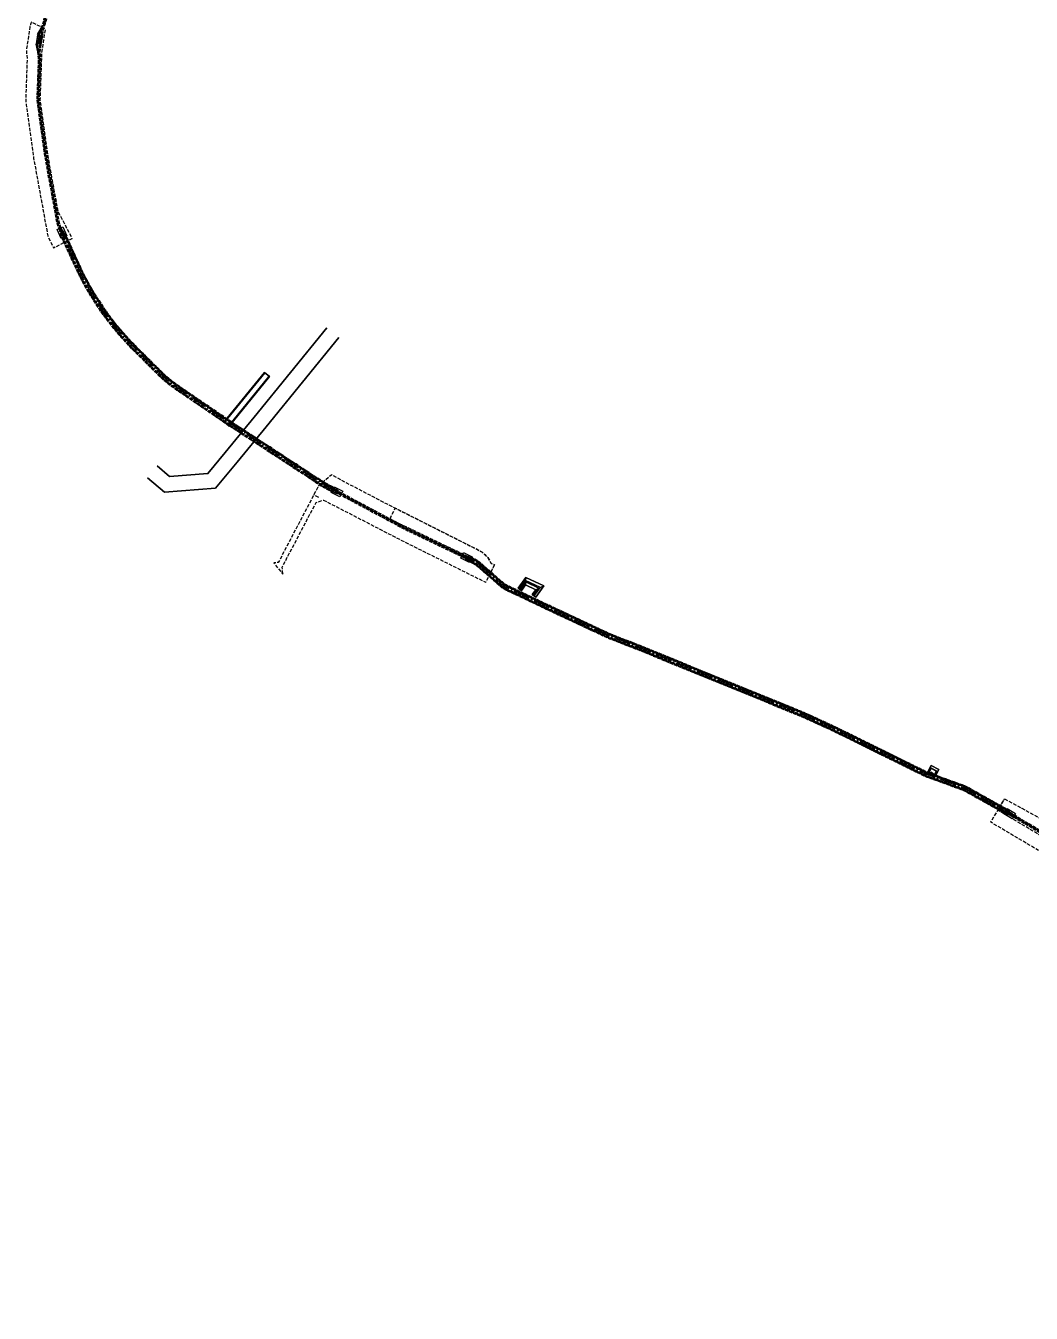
# Model space of a CAD drawing. Header units: metres. Extents: x 2692905 to 2694454, y 1247926 to 1251131.
# Drawn here: x 2692905 to 2693630, y 1248603 to 1249531 of the extents above; entities that cross this region are included whole.
import ezdxf

# ---------------------------------------------------------------- set-up
doc = ezdxf.new("R2010")
doc.units = ezdxf.units.M
for name, pattern in [('ACAD_ISO02W100', [15, 12, -3]), ('AV Servitute', [3.5, 2.5, -1]), ('AXE Kabelleitungsachse', [16, 12, -1.5, 1, -1.5]), ('Servitute', [3.2, 2.5, -0.7])]:
    doc.linetypes.add(name, pattern=pattern)
doc.layers.add('_KONSTRUKTION', color=6, linetype='Continuous', lineweight=25, plot=False)
doc.layers.add('Gewässerraum', color=7, linetype='Continuous', lineweight=35, true_color=0x00c7c7)
doc.layers.add('linie', color=7, linetype='Continuous', lineweight=25, true_color=0xff6161)
for name, color, linetype, lineweight in [('N1KLT_Achse', 1, 'AXE Kabelleitungsachse', 25), ('N1KLT_Rand', 1, 'Servitute', 50), ('SIT-BAU-TXT_sw025', 7, 'AV Servitute', 25), ('SIT-ROD-TXT_sw025', 7, 'AV Servitute', 25)]:
    doc.layers.add(name, color=color, linetype=linetype, lineweight=lineweight)

msp = doc.modelspace()

# ---------------------------------------------------------------- linework, layer by layer
at = {"layer": '_KONSTRUKTION', "transparency": 33554687, "extrusion": (0.009066, -0.002352, -0.999956)}
for p, q in [((2693077.02, 1249280.63, 445.73), (2693047.91, 1249244.98, 445.55)), ((2693048.18, 1249244.76, 448.17), (2693077.29, 1249280.41, 448.35)), ((2693051.28, 1249242.23, 448.2), (2693080.39, 1249277.88, 448.38)), ((2693051.55, 1249242.01, 445.59), (2693080.66, 1249277.65, 445.77)), ((2693080.66, 1249277.65, 445.77), (2693077.02, 1249280.63, 445.73)), ((2693080.39, 1249277.88, 448.38), (2693077.29, 1249280.41, 448.35)), ((2693047.91, 1249244.98, 445.55), (2693051.55, 1249242.01, 445.59)), ((2693048.18, 1249244.76, 448.17), (2693051.28, 1249242.23, 448.2))]:
    msp.add_line(p, q, dxfattribs=at)
at = {"layer": '_KONSTRUKTION', "transparency": 33554687, "extrusion": (-0.009066, 0.002352, 0.999956)}
for p, q in [((2693047.91, 1249244.98, 448.72), (2693077.02, 1249280.63, 448.9)), ((2693077.29, 1249280.41, 446.28), (2693048.18, 1249244.76, 446.1)), ((2693080.39, 1249277.88, 446.31), (2693051.28, 1249242.23, 446.13)), ((2693080.66, 1249277.65, 448.94), (2693051.55, 1249242.01, 448.76)), ((2693077.02, 1249280.63, 448.9), (2693080.66, 1249277.65, 448.94)), ((2693077.29, 1249280.41, 446.28), (2693080.39, 1249277.88, 446.31)), ((2693051.55, 1249242.01, 448.76), (2693047.91, 1249244.98, 448.72)), ((2693051.28, 1249242.23, 446.13), (2693048.18, 1249244.76, 446.1))]:
    msp.add_line(p, q, dxfattribs=at)
at = {"layer": '_KONSTRUKTION', "transparency": 33554687, "extrusion": (-0.774618, 0.632429, 0)}
for p, q in [((2693047.91, 1249244.98, 448.72), (2693077.02, 1249280.63, 448.9)), ((2693077.02, 1249280.63, 445.73), (2693047.91, 1249244.98, 445.55)), ((2693080.39, 1249277.88, 446.31), (2693051.28, 1249242.23, 446.13)), ((2693051.28, 1249242.23, 448.2), (2693080.39, 1249277.88, 448.38)), ((2693077.02, 1249280.63, 448.9), (2693077.02, 1249280.63, 445.73)), ((2693080.39, 1249277.88, 448.38), (2693080.39, 1249277.88, 446.31)), ((2693047.91, 1249244.98, 445.55), (2693047.91, 1249244.98, 448.72)), ((2693051.28, 1249242.23, 446.13), (2693051.28, 1249242.23, 448.2))]:
    msp.add_line(p, q, dxfattribs=at)
at = {"layer": '_KONSTRUKTION', "transparency": 33554687, "extrusion": (0.774618, -0.632429, 0)}
for p, q in [((2693077.29, 1249280.41, 446.28), (2693048.18, 1249244.76, 446.1)), ((2693048.18, 1249244.76, 448.17), (2693077.29, 1249280.41, 448.35)), ((2693080.66, 1249277.65, 448.94), (2693051.55, 1249242.01, 448.76)), ((2693051.55, 1249242.01, 445.59), (2693080.66, 1249277.65, 445.77)), ((2693077.29, 1249280.41, 446.28), (2693077.29, 1249280.41, 448.35)), ((2693080.66, 1249277.65, 448.94), (2693080.66, 1249277.65, 445.77)), ((2693048.18, 1249244.76, 448.17), (2693048.18, 1249244.76, 446.1)), ((2693051.55, 1249242.01, 445.59), (2693051.55, 1249242.01, 448.76))]:
    msp.add_line(p, q, dxfattribs=at)
at = {"layer": '_KONSTRUKTION', "transparency": 33554687, "extrusion": (0.632429, 0.774618, 0)}
for p, q in [((2693077.02, 1249280.63, 448.9), (2693077.02, 1249280.63, 445.73)), ((2693077.02, 1249280.63, 448.9), (2693080.66, 1249277.65, 448.94)), ((2693080.66, 1249277.65, 445.77), (2693077.02, 1249280.63, 445.73)), ((2693077.29, 1249280.41, 446.28), (2693077.29, 1249280.41, 448.35)), ((2693077.29, 1249280.41, 446.28), (2693080.39, 1249277.88, 446.31)), ((2693080.39, 1249277.88, 448.38), (2693077.29, 1249280.41, 448.35)), ((2693080.39, 1249277.88, 448.38), (2693080.39, 1249277.88, 446.31)), ((2693080.66, 1249277.65, 448.94), (2693080.66, 1249277.65, 445.77))]:
    msp.add_line(p, q, dxfattribs=at)
at = {"layer": '_KONSTRUKTION', "transparency": 33554687}
for p, q in [((2693048.71, 1249246.06), (2693049.49, 1249247.23)), ((2693048.71, 1249246.06), (2693047.93, 1249244.9)), ((2693260.89, 1249124.86, 452.6), (2693265.16, 1249130.68, 452.6)), ((2693265.41, 1249129.67, 452.6), (2693261.54, 1249124.39, 452.6)), ((2693275.94, 1249125.59, 452.6), (2693265.16, 1249130.68, 452.6)), ((2693274.72, 1249125.28, 452.6), (2693265.41, 1249129.67, 452.6)), ((2693260.89, 1249124.86, 452.6), (2693261.54, 1249124.39, 452.6)), ((2693271.04, 1249120.27, 452.6), (2693274.72, 1249125.28, 452.6)), ((2693271.69, 1249119.8, 452.6), (2693271.04, 1249120.27, 452.6)), ((2693271.69, 1249119.8, 452.6), (2693275.94, 1249125.59, 452.6)), ((2693557.37, 1248997.38, 452.35), (2693554.48, 1248991.78, 452.35)), ((2693562.88, 1248994.53, 452.35), (2693557.37, 1248997.38, 452.35)), ((2693554.48, 1248991.78, 452.35), (2693555.01, 1248991.51, 452.35)), ((2693555.01, 1248991.51, 452.35), (2693557.15, 1248995.64, 452.35)), ((2693557.15, 1248995.64, 454.85), (2693555.01, 1248991.51, 454.85)), ((2693555.36, 1248991.32, 454.85), (2693555.01, 1248991.51, 454.85)), ((2693557.32, 1248995.1, 452.35), (2693555.36, 1248991.32, 452.35)), ((2693557.32, 1248995.1, 454.85), (2693555.36, 1248991.32, 454.85)), ((2693555.36, 1248991.32, 452.35), (2693556.25, 1248990.86, 452.35)), ((2693556.25, 1248990.86, 452.35), (2693557.08, 1248992.46, 452.35)), ((2693557.08, 1248992.46, 452.35), (2693559.03, 1248991.45, 452.35)), ((2693557.15, 1248995.64, 452.35), (2693561.59, 1248993.34, 452.35)), ((2693561.59, 1248993.34, 454.85), (2693557.15, 1248995.64, 454.85)), ((2693561.05, 1248993.17, 452.35), (2693557.32, 1248995.1, 452.35)), ((2693561.05, 1248993.17, 454.85), (2693557.32, 1248995.1, 454.85)), ((2693559.03, 1248991.45, 452.35), (2693558.21, 1248989.85, 452.35)), ((2693558.21, 1248989.85, 452.35), (2693559.09, 1248989.39, 452.35)), ((2693559.09, 1248989.39, 452.35), (2693561.05, 1248993.17, 452.35)), ((2693559.09, 1248989.39, 454.85), (2693561.05, 1248993.17, 454.85)), ((2693559.09, 1248989.39, 454.85), (2693559.45, 1248989.21, 454.85)), ((2693561.59, 1248993.34, 452.35), (2693559.45, 1248989.21, 452.35)), ((2693561.59, 1248993.34, 454.85), (2693559.45, 1248989.21, 454.85)), ((2693559.45, 1248989.21, 452.35), (2693559.98, 1248988.93, 452.35)), ((2693559.98, 1248988.93, 452.35), (2693562.88, 1248994.53, 452.35))]:
    msp.add_line(p, q, dxfattribs=at)
at = {"layer": '_KONSTRUKTION', "transparency": 33554687, "extrusion": (-0.632429, -0.774618, 0)}
for p, q in [((2693047.91, 1249244.98, 445.55), (2693047.91, 1249244.98, 448.72)), ((2693047.91, 1249244.98, 445.55), (2693051.55, 1249242.01, 445.59)), ((2693051.55, 1249242.01, 448.76), (2693047.91, 1249244.98, 448.72)), ((2693048.18, 1249244.76, 448.17), (2693051.28, 1249242.23, 448.2)), ((2693051.28, 1249242.23, 446.13), (2693048.18, 1249244.76, 446.1)), ((2693048.18, 1249244.76, 448.17), (2693048.18, 1249244.76, 446.1)), ((2693051.28, 1249242.23, 446.13), (2693051.28, 1249242.23, 448.2)), ((2693051.55, 1249242.01, 445.59), (2693051.55, 1249242.01, 448.76))]:
    msp.add_line(p, q, dxfattribs=at)
at = {"layer": '_KONSTRUKTION', "transparency": 33554687, "extrusion": (0, 0, -1)}
for p, q in [((2693265.32, 1249132.92, 449.2), (2693259.69, 1249125.25, 449.2)), ((2693262.11, 1249123.47, 449.2), (2693265.07, 1249127.51, 449.2)), ((2693265.07, 1249127.51, 449.2), (2693272.53, 1249123.99, 449.2)), ((2693278.31, 1249126.8, 449.2), (2693265.32, 1249132.92, 449.2)), ((2693272.42, 1249118.76, 449.2), (2693278.31, 1249126.8, 449.2)), ((2693259.69, 1249125.25, 449.2), (2693262.11, 1249123.47, 449.2)), ((2693272.53, 1249123.99, 449.2), (2693270, 1249120.54, 449.2)), ((2693270, 1249120.54, 449.2), (2693272.42, 1249118.76, 449.2)), ((2693554.48, 1248991.78, 451.65), (2693557.37, 1248997.38, 451.65)), ((2693557.37, 1248997.38, 451.65), (2693562.88, 1248994.53, 451.65)), ((2693556.25, 1248990.86, 451.65), (2693554.48, 1248991.78, 451.65)), ((2693557.08, 1248992.46, 451.65), (2693556.25, 1248990.86, 451.65)), ((2693559.03, 1248991.45, 451.65), (2693557.08, 1248992.46, 451.65)), ((2693558.21, 1248989.85, 451.65), (2693559.03, 1248991.45, 451.65)), ((2693559.98, 1248988.93, 451.65), (2693558.21, 1248989.85, 451.65)), ((2693562.88, 1248994.53, 451.65), (2693559.98, 1248988.93, 451.65))]:
    msp.add_line(p, q, dxfattribs=at)
at = {"layer": '_KONSTRUKTION', "transparency": 33554687, "extrusion": (-0.132577, 0.097212, 0.986394)}
for p, q in [((2693259.69, 1249125.25, 449.9), (2693265.32, 1249132.92, 449.9)), ((2693265.16, 1249130.68, 450.1), (2693260.89, 1249124.86, 450.1)), ((2693265.32, 1249132.92, 449.9), (2693265.16, 1249130.68, 450.1)), ((2693260.89, 1249124.86, 450.1), (2693259.69, 1249125.25, 449.9))]:
    msp.add_line(p, q, dxfattribs=at)
at = {"layer": '_KONSTRUKTION', "transparency": 33554687, "extrusion": (-0.806437, 0.59132, 0)}
for p, q in [((2693259.69, 1249125.25, 449.9), (2693265.32, 1249132.92, 449.9)), ((2693265.32, 1249132.92, 449.2), (2693259.69, 1249125.25, 449.2)), ((2693265.16, 1249130.68, 450.1), (2693260.89, 1249124.86, 450.1)), ((2693260.89, 1249124.86, 452.6), (2693265.16, 1249130.68, 452.6)), ((2693265.16, 1249130.68, 452.6), (2693265.16, 1249130.68, 450.1)), ((2693265.32, 1249132.92, 449.2), (2693265.32, 1249132.92, 449.9)), ((2693259.69, 1249125.25, 449.9), (2693259.69, 1249125.25, 449.2)), ((2693260.89, 1249124.86, 450.1), (2693260.89, 1249124.86, 452.6)), ((2693270, 1249120.54, 449.9), (2693272.53, 1249123.99, 449.9)), ((2693272.53, 1249123.99, 449.2), (2693270, 1249120.54, 449.2)), ((2693270, 1249120.54, 449.9), (2693270, 1249120.54, 449.2)), ((2693274.72, 1249125.28, 450.1), (2693271.04, 1249120.27, 450.1)), ((2693271.04, 1249120.27, 452.6), (2693274.72, 1249125.28, 452.6)), ((2693271.04, 1249120.27, 450.1), (2693271.04, 1249120.27, 452.6)), ((2693272.53, 1249123.99, 449.9), (2693272.53, 1249123.99, 449.2)), ((2693274.72, 1249125.28, 452.6), (2693274.72, 1249125.28, 450.1))]:
    msp.add_line(p, q, dxfattribs=at)
at = {"layer": '_KONSTRUKTION', "transparency": 33554687, "extrusion": (0.806437, -0.59132, 0)}
for p, q in [((2693265.41, 1249129.67, 452.6), (2693261.54, 1249124.39, 452.6)), ((2693261.54, 1249124.39, 450.1), (2693265.41, 1249129.67, 450.1)), ((2693265.07, 1249127.51, 449.9), (2693262.11, 1249123.47, 449.9)), ((2693262.11, 1249123.47, 449.2), (2693265.07, 1249127.51, 449.2)), ((2693265.07, 1249127.51, 449.9), (2693265.07, 1249127.51, 449.2)), ((2693265.41, 1249129.67, 452.6), (2693265.41, 1249129.67, 450.1)), ((2693278.31, 1249126.8, 449.9), (2693272.42, 1249118.76, 449.9)), ((2693272.42, 1249118.76, 449.2), (2693278.31, 1249126.8, 449.2)), ((2693278.31, 1249126.8, 449.9), (2693278.31, 1249126.8, 449.2)), ((2693261.54, 1249124.39, 452.6), (2693261.54, 1249124.39, 450.1)), ((2693262.11, 1249123.47, 449.9), (2693262.11, 1249123.47, 449.2)), ((2693271.69, 1249119.8, 450.1), (2693275.94, 1249125.59, 450.1)), ((2693271.69, 1249119.8, 452.6), (2693275.94, 1249125.59, 452.6)), ((2693271.69, 1249119.8, 452.6), (2693271.69, 1249119.8, 450.1)), ((2693272.42, 1249118.76, 449.9), (2693272.42, 1249118.76, 449.2)), ((2693275.94, 1249125.59, 452.6), (2693275.94, 1249125.59, 450.1))]:
    msp.add_line(p, q, dxfattribs=at)
at = {"layer": '_KONSTRUKTION', "transparency": 33554687, "extrusion": (0.158155, -0.115967, 0.980581)}
for p, q in [((2693261.54, 1249124.39, 450.1), (2693265.41, 1249129.67, 450.1)), ((2693265.07, 1249127.51, 449.9), (2693262.11, 1249123.47, 449.9)), ((2693265.41, 1249129.67, 450.1), (2693265.07, 1249127.51, 449.9)), ((2693262.11, 1249123.47, 449.9), (2693261.54, 1249124.39, 450.1))]:
    msp.add_line(p, q, dxfattribs=at)
at = {"layer": '_KONSTRUKTION', "transparency": 33554687, "extrusion": (-0.040448, -0.085748, 0.995495)}
for p, q in [((2693265.41, 1249129.67, 450.1), (2693265.07, 1249127.51, 449.9)), ((2693272.53, 1249123.99, 449.9), (2693265.07, 1249127.51, 449.9)), ((2693265.41, 1249129.67, 450.1), (2693274.72, 1249125.28, 450.1)), ((2693274.72, 1249125.28, 450.1), (2693272.53, 1249123.99, 449.9))]:
    msp.add_line(p, q, dxfattribs=at)
at = {"layer": '_KONSTRUKTION', "transparency": 33554687, "extrusion": (-0.426628, -0.904427, 0)}
for p, q in [((2693272.53, 1249123.99, 449.9), (2693265.07, 1249127.51, 449.9)), ((2693265.07, 1249127.51, 449.9), (2693265.07, 1249127.51, 449.2)), ((2693265.07, 1249127.51, 449.2), (2693272.53, 1249123.99, 449.2)), ((2693274.72, 1249125.28, 452.6), (2693265.41, 1249129.67, 452.6)), ((2693265.41, 1249129.67, 452.6), (2693265.41, 1249129.67, 450.1)), ((2693265.41, 1249129.67, 450.1), (2693274.72, 1249125.28, 450.1)), ((2693272.53, 1249123.99, 449.9), (2693272.53, 1249123.99, 449.2)), ((2693274.72, 1249125.28, 452.6), (2693274.72, 1249125.28, 450.1))]:
    msp.add_line(p, q, dxfattribs=at)
at = {"layer": '_KONSTRUKTION', "transparency": 33554687, "extrusion": (0.040448, 0.085748, 0.995495)}
for p, q in [((2693265.32, 1249132.92, 449.9), (2693265.16, 1249130.68, 450.1)), ((2693275.94, 1249125.59, 450.1), (2693265.16, 1249130.68, 450.1)), ((2693265.32, 1249132.92, 449.9), (2693278.31, 1249126.8, 449.9)), ((2693278.31, 1249126.8, 449.9), (2693275.94, 1249125.59, 450.1))]:
    msp.add_line(p, q, dxfattribs=at)
at = {"layer": '_KONSTRUKTION', "transparency": 33554687, "extrusion": (0.426628, 0.904427, 0)}
for p, q in [((2693275.94, 1249125.59, 450.1), (2693265.16, 1249130.68, 450.1)), ((2693265.16, 1249130.68, 452.6), (2693265.16, 1249130.68, 450.1)), ((2693275.94, 1249125.59, 452.6), (2693265.16, 1249130.68, 452.6)), ((2693265.32, 1249132.92, 449.2), (2693265.32, 1249132.92, 449.9)), ((2693265.32, 1249132.92, 449.9), (2693278.31, 1249126.8, 449.9)), ((2693278.31, 1249126.8, 449.2), (2693265.32, 1249132.92, 449.2)), ((2693278.31, 1249126.8, 449.9), (2693278.31, 1249126.8, 449.2)), ((2693275.94, 1249125.59, 452.6), (2693275.94, 1249125.59, 450.1))]:
    msp.add_line(p, q, dxfattribs=at)
at = {"layer": '_KONSTRUKTION', "transparency": 33554687, "extrusion": (0.132577, -0.097212, 0.986394)}
for p, q in [((2693278.31, 1249126.8, 449.9), (2693272.42, 1249118.76, 449.9)), ((2693278.31, 1249126.8, 449.9), (2693275.94, 1249125.59, 450.1)), ((2693271.69, 1249119.8, 450.1), (2693275.94, 1249125.59, 450.1)), ((2693272.42, 1249118.76, 449.9), (2693271.69, 1249119.8, 450.1))]:
    msp.add_line(p, q, dxfattribs=at)
at = {"layer": '_KONSTRUKTION', "transparency": 33554687, "extrusion": (-0.264446, -0.36065, 0.894427)}
for p, q in [((2693262.11, 1249123.47, 449.9), (2693259.69, 1249125.25, 449.9)), ((2693260.89, 1249124.86, 450.1), (2693259.69, 1249125.25, 449.9)), ((2693260.89, 1249124.86, 450.1), (2693261.54, 1249124.39, 450.1)), ((2693262.11, 1249123.47, 449.9), (2693261.54, 1249124.39, 450.1)), ((2693272.42, 1249118.76, 449.9), (2693270, 1249120.54, 449.9)), ((2693271.04, 1249120.27, 450.1), (2693270, 1249120.54, 449.9)), ((2693271.04, 1249120.27, 450.1), (2693271.69, 1249119.8, 450.1)), ((2693272.42, 1249118.76, 449.9), (2693271.69, 1249119.8, 450.1))]:
    msp.add_line(p, q, dxfattribs=at)
at = {"layer": '_KONSTRUKTION', "transparency": 33554687, "extrusion": (-0.59132, -0.806437, 0)}
for p, q in [((2693262.11, 1249123.47, 449.9), (2693259.69, 1249125.25, 449.9)), ((2693259.69, 1249125.25, 449.9), (2693259.69, 1249125.25, 449.2)), ((2693259.69, 1249125.25, 449.2), (2693262.11, 1249123.47, 449.2)), ((2693260.89, 1249124.86, 450.1), (2693261.54, 1249124.39, 450.1)), ((2693260.89, 1249124.86, 452.6), (2693261.54, 1249124.39, 452.6)), ((2693260.89, 1249124.86, 450.1), (2693260.89, 1249124.86, 452.6)), ((2693261.54, 1249124.39, 452.6), (2693261.54, 1249124.39, 450.1)), ((2693262.11, 1249123.47, 449.9), (2693262.11, 1249123.47, 449.2)), ((2693272.42, 1249118.76, 449.9), (2693270, 1249120.54, 449.9)), ((2693270, 1249120.54, 449.9), (2693270, 1249120.54, 449.2)), ((2693270, 1249120.54, 449.2), (2693272.42, 1249118.76, 449.2)), ((2693271.04, 1249120.27, 450.1), (2693271.69, 1249119.8, 450.1)), ((2693271.69, 1249119.8, 452.6), (2693271.04, 1249120.27, 452.6)), ((2693271.04, 1249120.27, 450.1), (2693271.04, 1249120.27, 452.6)), ((2693271.69, 1249119.8, 452.6), (2693271.69, 1249119.8, 450.1)), ((2693272.42, 1249118.76, 449.9), (2693272.42, 1249118.76, 449.2))]:
    msp.add_line(p, q, dxfattribs=at)
at = {"layer": '_KONSTRUKTION', "transparency": 33554687, "extrusion": (-0.158155, 0.115967, 0.980581)}
for p, q in [((2693270, 1249120.54, 449.9), (2693272.53, 1249123.99, 449.9)), ((2693271.04, 1249120.27, 450.1), (2693270, 1249120.54, 449.9)), ((2693274.72, 1249125.28, 450.1), (2693271.04, 1249120.27, 450.1)), ((2693274.72, 1249125.28, 450.1), (2693272.53, 1249123.99, 449.9))]:
    msp.add_line(p, q, dxfattribs=at)
at = {"layer": '_KONSTRUKTION', "transparency": 33554687, "extrusion": (-0.888121, 0.459611, 0)}
for p, q in [((2693554.48, 1248991.78, 451.65), (2693557.37, 1248997.38, 451.65)), ((2693557.37, 1248997.38, 452.35), (2693554.48, 1248991.78, 452.35)), ((2693557.37, 1248997.38, 452.35), (2693557.37, 1248997.38, 451.65)), ((2693554.48, 1248991.78, 452.35), (2693554.48, 1248991.78, 451.65)), ((2693555.01, 1248991.51, 452.35), (2693557.15, 1248995.64, 452.35)), ((2693557.15, 1248995.64, 454.85), (2693555.01, 1248991.51, 454.85)), ((2693555.01, 1248991.51, 452.35), (2693555.01, 1248991.51, 454.85)), ((2693557.15, 1248995.64, 452.35), (2693557.15, 1248995.64, 454.85)), ((2693558.21, 1248989.85, 451.65), (2693559.03, 1248991.45, 451.65)), ((2693559.03, 1248991.45, 452.35), (2693558.21, 1248989.85, 452.35)), ((2693558.21, 1248989.85, 452.35), (2693558.21, 1248989.85, 451.65)), ((2693559.03, 1248991.45, 452.35), (2693559.03, 1248991.45, 451.65)), ((2693559.09, 1248989.39, 452.35), (2693561.05, 1248993.17, 452.35)), ((2693559.09, 1248989.39, 454.85), (2693561.05, 1248993.17, 454.85)), ((2693559.09, 1248989.39, 452.35), (2693559.09, 1248989.39, 454.85)), ((2693561.05, 1248993.17, 452.35), (2693561.05, 1248993.17, 454.85))]:
    msp.add_line(p, q, dxfattribs=at)
at = {"layer": '_KONSTRUKTION', "transparency": 33554687, "extrusion": (0.459611, 0.888121, 0)}
for p, q in [((2693557.37, 1248997.38, 451.65), (2693562.88, 1248994.53, 451.65)), ((2693557.37, 1248997.38, 452.35), (2693557.37, 1248997.38, 451.65)), ((2693562.88, 1248994.53, 452.35), (2693557.37, 1248997.38, 452.35)), ((2693557.15, 1248995.64, 452.35), (2693561.59, 1248993.34, 452.35)), ((2693557.15, 1248995.64, 452.35), (2693557.15, 1248995.64, 454.85)), ((2693561.59, 1248993.34, 454.85), (2693557.15, 1248995.64, 454.85)), ((2693561.59, 1248993.34, 452.35), (2693561.59, 1248993.34, 454.85)), ((2693562.88, 1248994.53, 452.35), (2693562.88, 1248994.53, 451.65))]:
    msp.add_line(p, q, dxfattribs=at)
at = {"layer": '_KONSTRUKTION', "transparency": 33554687, "extrusion": (-0.459611, -0.888121, 0)}
for p, q in [((2693556.25, 1248990.86, 451.65), (2693554.48, 1248991.78, 451.65)), ((2693554.48, 1248991.78, 452.35), (2693555.01, 1248991.51, 452.35)), ((2693554.48, 1248991.78, 452.35), (2693554.48, 1248991.78, 451.65)), ((2693555.36, 1248991.32, 454.85), (2693555.01, 1248991.51, 454.85)), ((2693555.01, 1248991.51, 452.35), (2693555.01, 1248991.51, 454.85)), ((2693555.36, 1248991.32, 452.35), (2693556.25, 1248990.86, 452.35)), ((2693555.36, 1248991.32, 454.85), (2693555.36, 1248991.32, 452.35)), ((2693556.25, 1248990.86, 452.35), (2693556.25, 1248990.86, 451.65)), ((2693559.03, 1248991.45, 451.65), (2693557.08, 1248992.46, 451.65)), ((2693557.08, 1248992.46, 452.35), (2693559.03, 1248991.45, 452.35)), ((2693557.08, 1248992.46, 452.35), (2693557.08, 1248992.46, 451.65)), ((2693557.32, 1248995.1, 452.35), (2693557.32, 1248995.1, 454.85)), ((2693561.05, 1248993.17, 452.35), (2693557.32, 1248995.1, 452.35)), ((2693561.05, 1248993.17, 454.85), (2693557.32, 1248995.1, 454.85)), ((2693559.98, 1248988.93, 451.65), (2693558.21, 1248989.85, 451.65)), ((2693558.21, 1248989.85, 452.35), (2693559.09, 1248989.39, 452.35)), ((2693558.21, 1248989.85, 452.35), (2693558.21, 1248989.85, 451.65)), ((2693559.03, 1248991.45, 452.35), (2693559.03, 1248991.45, 451.65)), ((2693559.09, 1248989.39, 454.85), (2693559.45, 1248989.21, 454.85)), ((2693559.09, 1248989.39, 452.35), (2693559.09, 1248989.39, 454.85)), ((2693559.45, 1248989.21, 452.35), (2693559.98, 1248988.93, 452.35)), ((2693559.45, 1248989.21, 454.85), (2693559.45, 1248989.21, 452.35)), ((2693559.98, 1248988.93, 451.65), (2693559.98, 1248988.93, 452.35)), ((2693561.05, 1248993.17, 452.35), (2693561.05, 1248993.17, 454.85))]:
    msp.add_line(p, q, dxfattribs=at)
at = {"layer": '_KONSTRUKTION', "transparency": 33554687, "extrusion": (0.888121, -0.459611, 0)}
for p, q in [((2693557.32, 1248995.1, 454.85), (2693555.36, 1248991.32, 454.85)), ((2693557.32, 1248995.1, 452.35), (2693555.36, 1248991.32, 452.35)), ((2693555.36, 1248991.32, 454.85), (2693555.36, 1248991.32, 452.35)), ((2693557.08, 1248992.46, 451.65), (2693556.25, 1248990.86, 451.65)), ((2693556.25, 1248990.86, 452.35), (2693557.08, 1248992.46, 452.35)), ((2693556.25, 1248990.86, 452.35), (2693556.25, 1248990.86, 451.65)), ((2693557.08, 1248992.46, 452.35), (2693557.08, 1248992.46, 451.65)), ((2693557.32, 1248995.1, 452.35), (2693557.32, 1248995.1, 454.85)), ((2693561.59, 1248993.34, 452.35), (2693559.45, 1248989.21, 452.35)), ((2693561.59, 1248993.34, 454.85), (2693559.45, 1248989.21, 454.85)), ((2693559.45, 1248989.21, 454.85), (2693559.45, 1248989.21, 452.35)), ((2693562.88, 1248994.53, 451.65), (2693559.98, 1248988.93, 451.65)), ((2693559.98, 1248988.93, 452.35), (2693562.88, 1248994.53, 452.35)), ((2693559.98, 1248988.93, 451.65), (2693559.98, 1248988.93, 452.35)), ((2693561.59, 1248993.34, 452.35), (2693561.59, 1248993.34, 454.85)), ((2693562.88, 1248994.53, 452.35), (2693562.88, 1248994.53, 451.65))]:
    msp.add_line(p, q, dxfattribs=at)
at = {"layer": 'Gewässerraum', "linetype": 'ByBlock', "flags": 128}
for points in [[(2693122.01, 1249312.76), (2693069.66, 1249248.38), (2693048.7, 1249222.95), (2693036.17, 1249207.77), (2693008.62, 1249205.78), (2692999.59, 1249213.27)], [(2693130.55, 1249305.83), (2693078.17, 1249241.41), (2693057.19, 1249215.95), (2693041.66, 1249197.14), (2693005, 1249194.48), (2692992.57, 1249204.8)]]:
    msp.add_lwpolyline(points, dxfattribs=at)
at = {"layer": 'linie', "linetype": 'ACAD_ISO02W100', "lineweight": 25, "ltscale": 0.1}
for p, q in [((2692912.88, 1249517.71), (2692913.8, 1249523.84)), ((2692912.88, 1249517.71), (2692915.74, 1249517.28)), ((2692915.84, 1249517.92), (2692912.97, 1249518.35)), ((2692913.7, 1249523.19), (2692916.57, 1249522.76)), ((2692913.8, 1249523.84), (2692916.67, 1249523.41)), ((2692915.74, 1249517.28), (2692916.67, 1249523.41))]:
    msp.add_line(p, q, dxfattribs=at)
at = {"layer": 'linie', "linetype": 'Continuous', "lineweight": -2}
for p, q in [((2692915.16, 1249523.83), (2692914.18, 1249517.31)), ((2692915.36, 1249523.8), (2692914.38, 1249517.28))]:
    msp.add_line(p, q, dxfattribs=at)
msp.add_lwpolyline([(2692912.65, 1249517.54), (2692913.63, 1249524.07), (2692916.89, 1249523.57), (2692915.91, 1249517.05)], close=True, dxfattribs=at)
at = {"layer": 'linie', "transparency": 33554687, "flags": 128}
for points in [[(2692927.59, 1249383.64), (2692931.68, 1249385.52), (2692934.61, 1249379.16), (2692930.52, 1249377.28)], [(2693125.14, 1249194.25), (2693127.21, 1249198.25), (2693133.43, 1249195.03), (2693131.36, 1249191.03)], [(2693218.46, 1249146.75), (2693220.46, 1249150.78), (2693226.73, 1249147.66), (2693224.73, 1249143.63)], [(2693609.82, 1248962.55), (2693612.11, 1248966.43), (2693618.14, 1248962.86), (2693615.85, 1248958.99)]]:
    msp.add_lwpolyline(points, close=True, dxfattribs=at)
at = {"layer": 'N1KLT_Achse', "transparency": 33554585, "flags": 128}
for points in [[(2694174.14, 1248421.92), (2694174.34, 1248420.84), (2694179.38, 1248419.06), (2694190.18, 1248429.31, 0.152317), (2694191.34, 1248431.39, 0.284447), (2694188.9, 1248438.13), (2694187.13, 1248439.64), (2694157.11, 1248465.34, 0.092277), (2694150.77, 1248469), (2694141.48, 1248472.28, -0.136523), (2694132.7, 1248478.44), (2694128.97, 1248482.97), (2694128.58, 1248483.49), (2694127.98, 1248484.29), (2694124.39, 1248489.12), (2694090.03, 1248542.69), (2694086.37, 1248547.47), (2694073.55, 1248564.23), (2694044.1, 1248602.26), (2694043.61, 1248602.9, 0.150662), (2694036.38, 1248607.98), (2694024.3, 1248611.9, -0.135941), (2694017.62, 1248616.32), (2694006.9, 1248628.62, 0.017028), (2694006.21, 1248629.37, 0.017106), (2694005.46, 1248630.07), (2693997.91, 1248636.66), (2693993.39, 1248640.61), (2693951.5, 1248677.98), (2693947.58, 1248682.62), (2693916.49, 1248724.91, 0.034852), (2693915.14, 1248726.5), (2693910.89, 1248730.86), (2693905.92, 1248735.79), (2693877.77, 1248765.89), (2693850.31, 1248795.27, 0.03159), (2693841.12, 1248803.93), (2693793.9, 1248843.12, 0.009747), (2693790.86, 1248845.55), (2693756.98, 1248871.5), (2693728.82, 1248893.08, 0.026549), (2693720.06, 1248899.08), (2693696, 1248913.75), (2693672.34, 1248928.18), (2693616.99, 1248960.93), (2693583.4, 1248979.97, 0.041732), (2693580.37, 1248981.36), (2693555.1, 1248990.55, -0.027349), (2693553.09, 1248991.41), (2693487.13, 1249023.95), (2693465.69, 1249033.75, 0.01026), (2693464.94, 1249034.07), (2693344.92, 1249083.1), (2693326.49, 1249090.24, -0.016848), (2693325.25, 1249090.77), (2693282.43, 1249110.78), (2693251.88, 1249125.31, -0.069364), (2693247.27, 1249128.35), (2693231.99, 1249141.78, 0.065), (2693227.69, 1249144.67), (2693225.73, 1249145.65), (2693220.32, 1249148.24), (2693178.65, 1249168.23, -0.011052), (2693177.86, 1249168.63), (2693126.18, 1249196.25), (2693124.83, 1249196.95), (2693124.31, 1249197.22, -0.02357), (2693116.18, 1249201.98), (2693108.9, 1249206.72), (2693048.71, 1249246.06), (2693014.65, 1249269.36, -0.045156), (2693000.75, 1249280.84), (2692982.25, 1249299.25, -0.054309), (2692954.84, 1249333.91, -0.032393), (2692942.27, 1249357.13), (2692932.56, 1249378.22), (2692929.64, 1249384.58, -0.063179), (2692928.11, 1249389.38), (2692921.71, 1249424.46), (2692919.84, 1249434.76), (2692919.51, 1249436.43), (2692914.16, 1249474.98, -0.04376), (2692913.95, 1249478.97), (2692914.93, 1249505.61, 0.032126), (2692914.89, 1249506.89), (2692914.46, 1249511.62, -0.060378), (2692914.49, 1249512.82), (2692916.8, 1249528.16, -0.047943), (2692917.03, 1249529.09), (2692918.23, 1249532.45, 0.032198), (2692918.58, 1249533.69), (2692923.11, 1249554.71, -0.023642), (2692923.66, 1249556.81), (2692929.36, 1249574.79), (2692931.73, 1249582.28), (2692932.03, 1249583.24, 0.041787), (2692932.22, 1249584.05), (2692932.96, 1249589.34, -0.053466), (2692934.45, 1249594.05), (2692937.26, 1249600.47), (2692949.99, 1249629.25), (2692959.15, 1249650.34, -0.024241), (2692962.15, 1249656.42), (2692965.84, 1249663.06), (2692977.59, 1249684.22), (2692991.69, 1249709.04, 0.012389), (2692992.16, 1249709.91), (2693011.28, 1249743.84), (2693015.18, 1249751.17), (2693024.35, 1249768.42, 0.053892), (2693032.34, 1249788.38, -0.087537), (2693045.12, 1249815, -0.195073), (2693099.15, 1249849.11), (2693114.36, 1249851.84, 0.290863), (2693120.67, 1249857.65), (2693121.01, 1249858.92), (2693125.89, 1249877.19), (2693127.57, 1249883.51), (2693140.11, 1249931.55, 0.02744), (2693140.44, 1249933.16), (2693143.12, 1249951.47, 0.028108), (2693143.27, 1249953.15), (2693144.07, 1249977.31), (2693143.98, 1249982.58), (2693143.64, 1250000.36, -0.046347), (2693143.84, 1250003.12), (2693146.29, 1250017.71), (2693148.73, 1250032.29, -0.122467), (2693151.61, 1250038.93), (2693156.11, 1250044.81), (2693157.36, 1250046.45, -0.088242), (2693165.11, 1250053.54), (2693183.25, 1250065.05), (2693190.89, 1250069.9), (2693238.34, 1250119.75), (2693242.62, 1250125.57), (2693278.45, 1250171.76, 0.139413), (2693288.67, 1250197.13), (2693290.75, 1250216.67), (2693292.03, 1250228.32), (2693293.88, 1250246.14, -0.034322), (2693294.11, 1250247.49), (2693295.06, 1250251.36, 0.032939), (2693295.18, 1250252.01), (2693296.89, 1250267.71, 0.039634), (2693296.91, 1250268.5), (2693296.71, 1250272.32, -0.038889), (2693296.75, 1250273.87), (2693298.25, 1250288.35, -0.162254), (2693304.76, 1250302.75), (2693368.78, 1250371.95, 0.015069), (2693369.77, 1250373.08), (2693418.23, 1250432.25, -0.024507), (2693419.87, 1250434.06), (2693462.19, 1250476.47, 0.110411), (2693467.14, 1250486.19), (2693473.39, 1250510.56, -0.018372), (2693473.81, 1250511.97), (2693475.46, 1250516.8, -0.006465), (2693475.63, 1250517.29), (2693479.59, 1250527.98, -0.047519), (2693481.3, 1250531.37), (2693482.31, 1250532.97, -0.098839), (2693487.7, 1250538.65), (2693491.63, 1250541.42, 0.081874), (2693496.26, 1250545.99), (2693502.98, 1250555.21, -0.053204), (2693505.82, 1250558.36), (2693511.07, 1250563.05, 0.033558), (2693512.95, 1250564.96), (2693516.79, 1250569.45, 0.24339), (2693518.83, 1250579.11, -0.196831), (2693519.34, 1250585.44), (2693522.8, 1250593.62, 0.292366), (2693518.29, 1250620.18), (2693484.41, 1250657.49, -0.388398), (2693484.52, 1250697.99), (2693509.46, 1250725.1), (2693518.95, 1250736.76), (2693523.16, 1250742.91), (2693527.08, 1250749.38), (2693547.23, 1250785.54, 0.084738), (2693549.47, 1250791.89), (2693563.56, 1250873.92, -0.192431), (2693571.54, 1250888.29)], [(2692929.32, 1249384.43), (2692929.36, 1249384.33, -0.04453), (2692929.96, 1249382.66), (2692930.79, 1249379.47, 0.04453), (2692931.38, 1249377.79), (2692931.43, 1249377.7), (2692941.13, 1249356.61, 0.032393), (2692953.78, 1249333.24, 0.054315), (2692981.36, 1249298.37), (2692999.87, 1249279.95, 0.045156), (2693013.95, 1249268.33), (2693048.02, 1249245.02), (2693108.22, 1249205.67), (2693115.5, 1249200.93, 0.02357), (2693123.73, 1249196.11), (2693124.25, 1249195.84), (2693124.92, 1249195.49, 0.038209), (2693126.33, 1249194.89), (2693130.63, 1249193.44, -0.038209), (2693132.03, 1249192.85), (2693132.24, 1249192.74)], [(2693132.47, 1249193.18), (2693132.37, 1249193.23, -0.0444), (2693130.88, 1249194.19), (2693127.46, 1249196.82, 0.0444), (2693125.96, 1249197.77), (2693125.4, 1249198.06), (2693124.89, 1249198.33, -0.02357), (2693116.86, 1249203.03), (2693109.59, 1249207.76), (2693049.41, 1249247.1), (2693015.36, 1249270.39, -0.045156), (2693001.63, 1249281.73), (2692983.13, 1249300.13, -0.054302), (2692955.89, 1249334.57, -0.032393), (2692943.4, 1249357.65), (2692933.7, 1249378.74), (2692933.65, 1249378.84, 0.04453), (2692932.77, 1249380.38), (2692930.88, 1249383.08, -0.04453), (2692930, 1249384.63), (2692929.96, 1249384.73)]]:
    msp.add_lwpolyline(points, format="xyb", dxfattribs=at)
at = {"layer": 'N1KLT_Achse', "transparency": 33554687, "flags": 128}
for points in [[(2692917.14, 1249529.39), (2692914.88, 1249525.03, 0.083434), (2692914.58, 1249524.08), (2692913.62, 1249517.53, 0.076618), (2692913.63, 1249516.61), (2692914.48, 1249511.4)], [(2693219.31, 1249148.45), (2693219.46, 1249148.38, -0.041399), (2693220.89, 1249147.54), (2693224.55, 1249144.96, 0.037834), (2693225.85, 1249144.19), (2693227.14, 1249143.55, -0.065), (2693231.17, 1249140.84), (2693246.45, 1249127.41, 0.069364), (2693251.35, 1249124.19), (2693281.9, 1249109.65), (2693324.72, 1249089.64, 0.016848), (2693326.03, 1249089.08), (2693344.46, 1249081.94), (2693464.47, 1249032.92, -0.01026), (2693465.17, 1249032.61), (2693486.59, 1249022.82), (2693552.54, 1248990.29, 0.027349), (2693554.68, 1248989.38), (2693579.95, 1248980.19, -0.041732), (2693582.78, 1248978.88), (2693609.69, 1248963.78, 0.036658), (2693611.02, 1248963.15), (2693615.23, 1248961.52, -0.041319), (2693616.72, 1248960.8), (2693616.87, 1248960.71)], [(2693219.53, 1249148.9), (2693219.69, 1249148.82, 0.041206), (2693221.22, 1249148.24), (2693225.42, 1249147.02, -0.044772), (2693227.09, 1249146.37), (2693228.25, 1249145.79, -0.065), (2693232.82, 1249142.72), (2693248.1, 1249129.29, 0.069364), (2693252.42, 1249126.44), (2693282.97, 1249111.91), (2693325.78, 1249091.91, 0.016848), (2693326.94, 1249091.41), (2693345.38, 1249084.26), (2693465.41, 1249035.23, -0.01026), (2693466.21, 1249034.89), (2693487.66, 1249025.08), (2693553.65, 1248992.53, 0.027349), (2693555.53, 1248991.73), (2693580.8, 1248982.54, -0.041732), (2693584.02, 1248981.05), (2693610.8, 1248966.02, -0.046233), (2693612.31, 1248964.97), (2693615.62, 1248962.18, 0.041571), (2693616.97, 1248961.22), (2693617.12, 1248961.14)]]:
    msp.add_lwpolyline(points, format="xyb", dxfattribs=at)
at = {"layer": 'N1KLT_Rand', "linetype": 'ByBlock'}
for p, q in [((2692916.37, 1249528.58), (2692913.63, 1249524.07)), ((2692912.79, 1249517.52), (2692913.94, 1249512.07))]:
    msp.add_line(p, q, dxfattribs=at)
at = {"layer": 'N1KLT_Rand', "transparency": 33554687, "flags": 128}
for points in [[(2692930.09, 1249384.79, -0.063179), (2692928.61, 1249389.47), (2692920.82, 1249432.12), (2692920.33, 1249434.86), (2692920, 1249436.51), (2692914.65, 1249475.05, -0.04376), (2692914.45, 1249478.96), (2692915.43, 1249505.59, 0.032126), (2692915.39, 1249506.94), (2692914.96, 1249511.66, -0.060378), (2692914.99, 1249512.74), (2692917.29, 1249528.08, -0.047943), (2692917.5, 1249528.92), (2692918.7, 1249532.28, 0.032198), (2692919.07, 1249533.58), (2692923.6, 1249554.61, -0.023642), (2692924.14, 1249556.66), (2692929.79, 1249574.51)], [(2692916.37, 1249528.58, -0.031695), (2692916.56, 1249529.25), (2692917.75, 1249532.62, 0.032198), (2692918.09, 1249533.79), (2692922.62, 1249554.82, -0.023642), (2692923.19, 1249556.96), (2692928.92, 1249575.07)], [(2692913.94, 1249512.07, 0.022979), (2692913.96, 1249511.57), (2692914.39, 1249506.85, -0.032126), (2692914.43, 1249505.63), (2692913.45, 1249478.99, 0.04376), (2692913.66, 1249474.91), (2692919.01, 1249436.34), (2692919.34, 1249434.67), (2692919.84, 1249431.94), (2692927.62, 1249389.29, 0.063179), (2692929.18, 1249384.37, 0.063179)], [(2692929.18, 1249384.37), (2692929.23, 1249384.27, -0.04453), (2692929.82, 1249382.62), (2692930.64, 1249379.43, 0.04453), (2692931.25, 1249377.73), (2692931.29, 1249377.63), (2692941, 1249356.54, 0.032393), (2692953.65, 1249333.16, 0.054316), (2692981.25, 1249298.27), (2692999.77, 1249279.84, 0.045156), (2693013.86, 1249268.21), (2693047.93, 1249244.9), (2693108.14, 1249205.54), (2693115.41, 1249200.81, 0.02357), (2693123.66, 1249195.98), (2693124.18, 1249195.71), (2693124.93, 1249195.32, 0.034124), (2693126.18, 1249194.78), (2693130.54, 1249193.23, -0.037304), (2693131.9, 1249192.62), (2693177.62, 1249168.19, 0.011052), (2693178.43, 1249167.78), (2693219.42, 1249148.12, -0.037311), (2693220.71, 1249147.38), (2693224.55, 1249144.77, 0.033747), (2693225.71, 1249144.09), (2693227.07, 1249143.42, -0.065), (2693231.07, 1249140.73), (2693246.35, 1249127.3, 0.069364), (2693251.28, 1249124.05), (2693281.84, 1249109.51), (2693324.65, 1249089.51, 0.016848), (2693325.98, 1249088.94), (2693344.4, 1249081.8), (2693464.41, 1249032.78, -0.01026), (2693465.11, 1249032.48), (2693486.53, 1249022.68), (2693552.47, 1248990.16, 0.027349), (2693554.63, 1248989.24), (2693579.89, 1248980.05, -0.041732), (2693582.71, 1248978.75), (2693609.69, 1248963.61, 0.03259), (2693610.86, 1248963.04), (2693615.19, 1248961.28, -0.03725), (2693616.52, 1248960.62), (2693666.28, 1248931.18, -0.037245), (2693667.5, 1248930.33), (2693671.1, 1248927.4, 0.033921), (2693672.21, 1248926.62), (2693695.27, 1248912.55), (2693719.33, 1248897.88, -0.026549), (2693727.96, 1248891.97), (2693756.13, 1248870.39), (2693790.01, 1248844.44, -0.009747), (2693793.01, 1248842.04), (2693840.23, 1248802.85, -0.03159), (2693849.29, 1248794.32), (2693876.75, 1248764.94), (2693904.28, 1248735.49, 0.046543), (2693905.67, 1248734.26), (2693909.22, 1248731.65, -0.037153), (2693910.35, 1248730.69), (2693910.53, 1248730.5)], [(2693125.47, 1249198.19), (2693124.96, 1249198.46, -0.02357), (2693116.94, 1249203.16), (2693109.67, 1249207.89), (2693049.49, 1249247.23), (2693015.44, 1249270.52, -0.045156), (2693001.74, 1249281.83), (2692983.24, 1249300.24, -0.054302), (2692956.02, 1249334.65, -0.032393), (2692943.54, 1249357.71), (2692933.84, 1249378.8), (2692933.79, 1249378.9, 0.04453), (2692932.89, 1249380.47), (2692931.01, 1249383.17, -0.04453), (2692930.14, 1249384.69), (2692930.09, 1249384.79)], [(2693125.47, 1249198.19), (2693126.1, 1249197.86, -0.040344), (2693127.47, 1249197.01), (2693131.1, 1249194.31, 0.037164), (2693132.36, 1249193.51), (2693178.09, 1249169.07, 0.011052), (2693178.86, 1249168.68), (2693219.87, 1249149.01, 0.037154), (2693221.25, 1249148.47), (2693225.57, 1249147.14, -0.040719), (2693227.08, 1249146.54), (2693228.32, 1249145.92, -0.065), (2693232.92, 1249142.84), (2693248.2, 1249129.4, 0.069364), (2693252.48, 1249126.58), (2693283.03, 1249112.04), (2693325.84, 1249092.04, 0.016848), (2693326.99, 1249091.55), (2693345.44, 1249084.4), (2693465.47, 1249035.37, -0.01026), (2693466.28, 1249035.02), (2693487.73, 1249025.21), (2693553.71, 1248992.67, 0.027349), (2693555.58, 1248991.87), (2693580.85, 1248982.68, -0.041732), (2693584.09, 1248981.19), (2693610.94, 1248966.11, -0.042429), (2693612.34, 1248965.16), (2693615.81, 1248962.33, 0.037153), (2693617.03, 1248961.49), (2693666.79, 1248932.04, 0.03724), (2693668.13, 1248931.38), (2693672.3, 1248929.69, -0.040564), (2693673.75, 1248928.96), (2693696.73, 1248914.94), (2693720.79, 1248900.27, -0.026549), (2693729.67, 1248894.19), (2693757.83, 1248872.62), (2693791.71, 1248846.66, -0.009747), (2693794.8, 1248844.2), (2693842.02, 1248805.01, -0.03159), (2693851.33, 1248796.23), (2693878.8, 1248766.85), (2693906.54, 1248737.17, -0.027946), (2693907.26, 1248736.32), (2693910.09, 1248732.51, 0.037329), (2693911.07, 1248731.38), (2693911.24, 1248731.21)], [(2693220.32, 1249148.24), (2693224.56, 1249145.16, 0.041902), (2693225.99, 1249144.29), (2693227.2, 1249143.69, -0.065), (2693231.27, 1249140.96), (2693246.54, 1249127.53, 0.069364), (2693251.41, 1249124.32), (2693281.97, 1249109.78), (2693324.78, 1249089.78, 0.016848), (2693326.09, 1249089.22), (2693344.51, 1249082.08), (2693464.52, 1249033.06, -0.01026), (2693465.24, 1249032.75), (2693486.66, 1249022.95), (2693552.61, 1248990.43, 0.027349), (2693554.73, 1248989.52), (2693580, 1248980.33, -0.041732), (2693582.86, 1248979.01), (2693609.7, 1248963.95, 0.040706), (2693611.17, 1248963.26), (2693616.13, 1248961.43)], [(2693220.32, 1249148.24), (2693225.27, 1249146.89, -0.048804), (2693227.09, 1249146.2), (2693228.18, 1249145.66, -0.065), (2693232.72, 1249142.61), (2693248, 1249129.18, 0.069364), (2693252.36, 1249126.31), (2693282.9, 1249111.77), (2693325.71, 1249091.77, 0.016848), (2693326.88, 1249091.27), (2693345.33, 1249084.12), (2693465.36, 1249035.09, -0.01026), (2693466.15, 1249034.75), (2693487.6, 1249024.94), (2693553.58, 1248992.4, 0.027349), (2693555.48, 1248991.59), (2693580.75, 1248982.4, -0.041732), (2693583.94, 1248980.92), (2693610.66, 1248965.93, -0.050025), (2693612.29, 1248964.78), (2693616.13, 1248961.43)]]:
    msp.add_lwpolyline(points, format="xyb", dxfattribs=at)
msp.add_lwpolyline([(2692914.33, 1249475.62), (2692914.33, 1249475.62)], dxfattribs=at)
msp.add_lwpolyline([(2692929.64, 1249384.58), (2692930.93, 1249379.51, 0.04453), (2692931.52, 1249377.86), (2692931.56, 1249377.76), (2692941.27, 1249356.67, 0.032393), (2692953.9, 1249333.32, 0.054314), (2692981.47, 1249298.48), (2692999.98, 1249280.06, 0.045156), (2693014.03, 1249268.45), (2693048.1, 1249245.15), (2693108.3, 1249205.8), (2693115.58, 1249201.06, 0.02357), (2693123.8, 1249196.25), (2693124.32, 1249195.97), (2693124.92, 1249195.66, 0.042276), (2693126.48, 1249195.01), (2693131.47, 1249193.42), (2693127.44, 1249196.62, 0.048433), (2693125.82, 1249197.67), (2693125.33, 1249197.93), (2693124.82, 1249198.19, -0.02357), (2693116.78, 1249202.9), (2693109.51, 1249207.64), (2693049.32, 1249246.98), (2693015.27, 1249270.27, -0.045156), (2693001.53, 1249281.62), (2692983.03, 1249300.03, -0.054303), (2692955.77, 1249334.49, -0.032393), (2692943.27, 1249357.59), (2692933.56, 1249378.68), (2692933.52, 1249378.78, 0.04453), (2692932.65, 1249380.3)], format="xyb", close=True, dxfattribs=at)
at = {"layer": 'SIT-BAU-TXT_sw025', "transparency": 33554687}
msp.add_line((2693116.08, 1249190.5), (2693112.5, 1249192.38), dxfattribs=at)
at = {"layer": 'SIT-BAU-TXT_sw025', "transparency": 33554687, "flags": 128}
msp.add_lwpolyline([(2692916.62, 1249511.35), (2692919.14, 1249528.09), (2692908.93, 1249533.16), (2692908.55, 1249532.1, 0.047943), (2692907.9, 1249529.5), (2692905.59, 1249514.16, 0.060378), (2692905.5, 1249510.79), (2692905.93, 1249506.07, -0.032126), (2692905.93, 1249505.94), (2692904.96, 1249479.3, 0.04376), (2692905.24, 1249473.74), (2692910.63, 1249434.93), (2692910.99, 1249433.09), (2692915.42, 1249408.75), (2692920.8, 1249379.12), (2692924.9, 1249370.47), (2692938.45, 1249377.22), (2692928.27, 1249396.81), (2692920.98, 1249436.72), (2692915.38, 1249477.05)], format="xyb", close=True, dxfattribs=at)
for points in [[(2693090.23, 1249135.39), (2693089.71, 1249140.35), (2693114.22, 1249186.96), (2693119.63, 1249188.66), (2693174.17, 1249160.4), (2693236.51, 1249129.4), (2693242.74, 1249141.93), (2693240.43, 1249142.95), (2693237.98, 1249147.19), (2693233.88, 1249151.04), (2693232.37, 1249151.99), (2693171.2, 1249182.81), (2693163.35, 1249186.76), (2693136.41, 1249200.84), (2693125.42, 1249206.93), (2693115.98, 1249199), (2693086.94, 1249143.69), (2693083.63, 1249143.34)], [(2693670.41, 1248915.09), (2693665.32, 1248906.48), (2693656.71, 1248911.57), (2693660.27, 1248917.6), (2693659.22, 1248921.71), (2693600.43, 1248956.49), (2693610.35, 1248973.26), (2693622.74, 1248966.59), (2693640.88, 1248956.44), (2693661.25, 1248944.57), (2693680.85, 1248932.73)]]:
    msp.add_lwpolyline(points, close=True, dxfattribs=at)
at = {"layer": 'SIT-ROD-TXT_sw025', "transparency": 33554687, "flags": 128}
for points in [[(2693242.74, 1249141.93), (2693238.7, 1249133.79), (2693230.9, 1249140.56), (2693231.38, 1249144.25), (2693167.32, 1249174.99), (2693171.2, 1249182.81), (2693232.37, 1249151.99), (2693233.88, 1249151.04), (2693235.71, 1249149.38), (2693237.98, 1249147.19), (2693240.43, 1249142.95), (2693242.74, 1249141.93)], [(2693610.35, 1248973.26), (2693622.74, 1248966.59), (2693640.88, 1248956.44), (2693661.25, 1248944.57), (2693680.85, 1248932.73), (2693675.5, 1248923.69), (2693605.52, 1248965.1), (2693610.35, 1248973.26)]]:
    msp.add_lwpolyline(points, dxfattribs=at)

doc.saveas('drawing.dxf')
